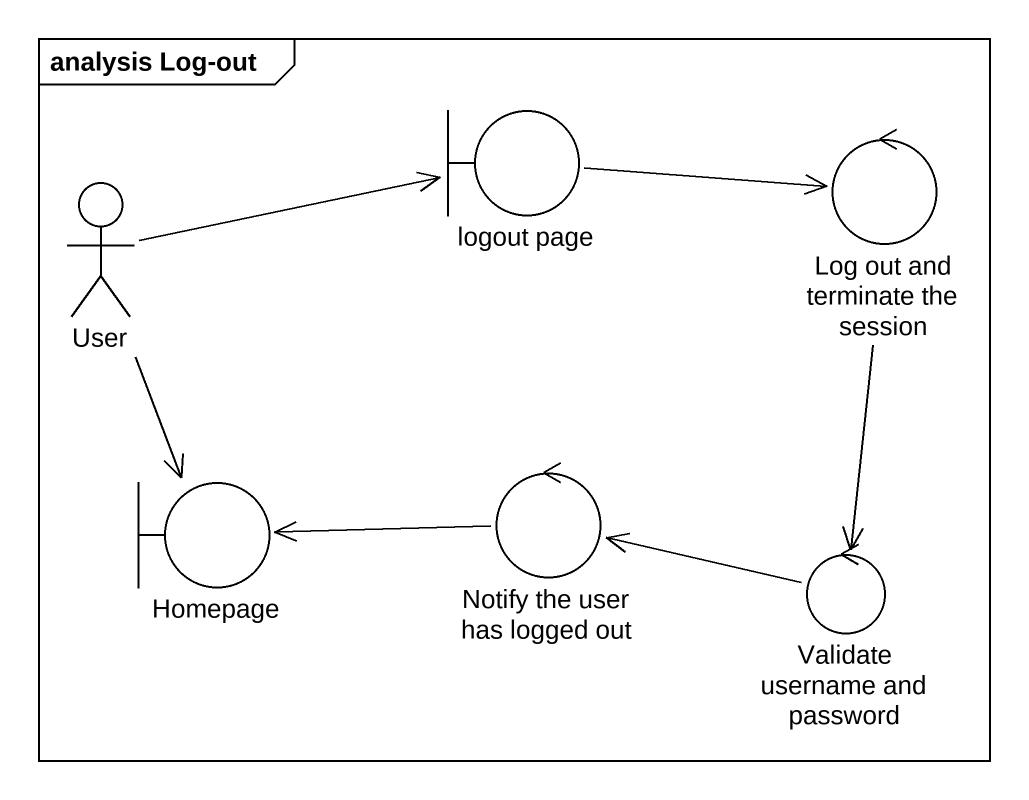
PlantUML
@startuml
mainframe analysis Log-out
boundary "logout page" as logout_page
control "Log out and terminate the session" as Log_out_and_terminate_the
actor User
boundary Homepage
control "Notify the user has logged out" as Notify_the_user_has_logged
control "Validate username and password" as Validate_username_and
logout_page -right-> Log_out_and_terminate_the
Log_out_and_terminate_the --> Validate_username_and
User -right-> logout_page
User --> Homepage
Notify_the_user_has_logged -left-> Homepage
Validate_username_and -left-> Notify_the_user_has_logged
@enduml
